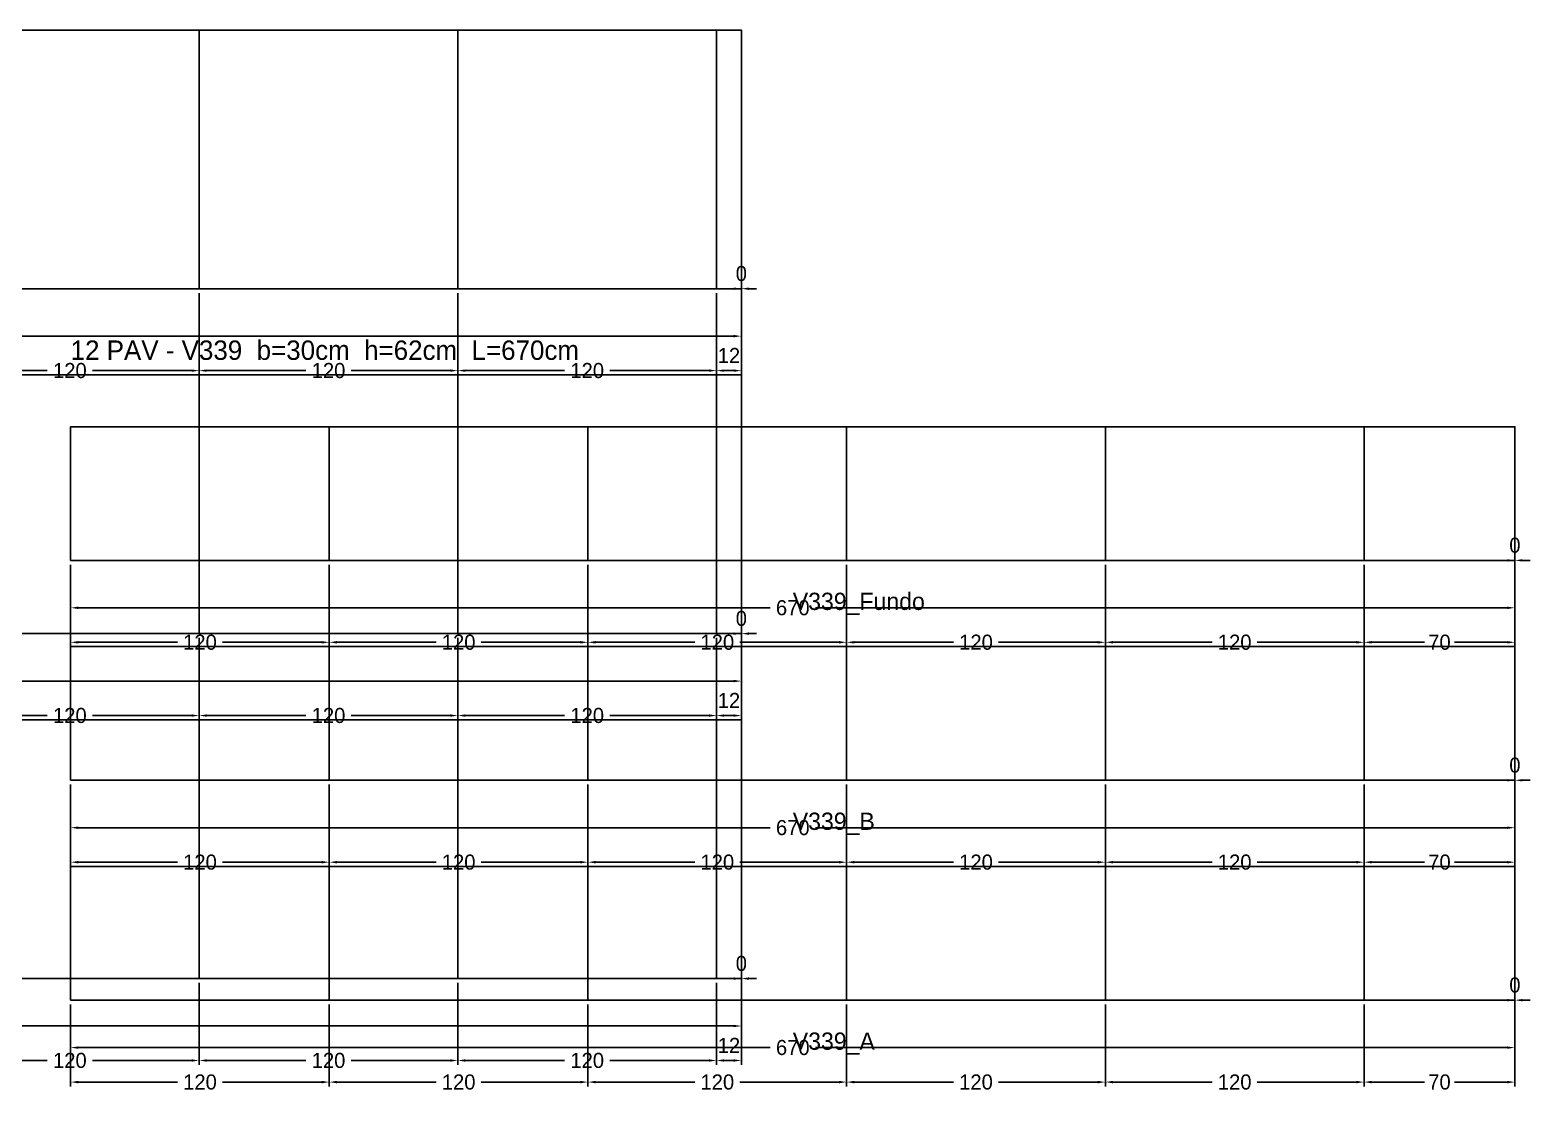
# Model space of a CAD drawing. Header units: metres. Extents: x 180 to 6304, y -11808 to -336.
# Drawn here: x 4991 to 5687, y -7981 to -7488 of the extents above; entities that cross this region are included whole.
import ezdxf

# ---------------------------------------------------------------- set-up
doc = ezdxf.new("R2010")
doc.units = ezdxf.units.M
doc.layers.add('COTA', color=3, linetype='Continuous')
doc.dimstyles.new('COTA_VIG', dxfattribs={"dimtxt": 7, "dimasz": 3.5, "dimexe": 2, "dimexo": 2, "dimgap": 1.5, "dimtad": 1, "dimdec": 1, "dimcen": 2.5, "dimclrd": 3, "dimclre": 3, "dimclrt": 3, "dimazin": 3, "dimtfac": 1, "dimtmove": 0, "dimatfit": 3})

# ---------------------------------------------------------------- blocks, each defined once
blk = doc.blocks.new('_CLOSEDFILLED')
at = {"color": 0, "linetype": 'BYBLOCK'}
blk.add_solid([(-1, 0.16), (0, 0), (-1, -0.16)], dxfattribs=at)
blk = doc.blocks.new('*D475')
at = {"color": 3}
for p, q in [((4349.25, -7930.38), (4349.25, -7952.38)), ((5320.75, -7930.38), (5320.75, -7952.38)), ((4352.75, -7950.38), (4824.5, -7950.38)), ((4845.5, -7950.38), (5317.25, -7950.38))]:
    blk.add_line(p, q, dxfattribs=at)
at = {"layer": 'Defpoints'}
for p in [(4349.25, -7928.38), (5320.75, -7928.38), (4349.25, -7950.38)]:
    blk.add_point(p, dxfattribs=at)
at = {"layer": 'COTA', "color": 3, "xscale": 3.5, "yscale": 3.5, "rotation": 180}
blk.add_blockref('_CLOSEDFILLED', (4349.25, -7950.38), dxfattribs=at)
at = {"layer": 'COTA', "color": 3, "xscale": 3.5, "yscale": 3.5}
blk.add_blockref('_CLOSEDFILLED', (5320.75, -7950.38), dxfattribs=at)
at = {"layer": 'COTA', "color": 3, "insert": (4835, -7950.38), "char_height": 7, "attachment_point": 5}
blk.add_mtext('972', dxfattribs=at)
blk = doc.blocks.new('*D481')
at = {"color": 3}
for p, q in [((4949.25, -7930.38), (4949.25, -7968.38)), ((5069.25, -7930.38), (5069.25, -7968.38)), ((4952.75, -7966.38), (4998.75, -7966.38)), ((5019.75, -7966.38), (5065.75, -7966.38))]:
    blk.add_line(p, q, dxfattribs=at)
at = {"layer": 'Defpoints'}
for p in [(4949.25, -7928.38), (5069.25, -7928.38), (4949.25, -7966.38)]:
    blk.add_point(p, dxfattribs=at)
at = {"layer": 'COTA', "color": 3, "xscale": 3.5, "yscale": 3.5, "rotation": 180}
blk.add_blockref('_CLOSEDFILLED', (4949.25, -7966.38), dxfattribs=at)
at = {"layer": 'COTA', "color": 3, "xscale": 3.5, "yscale": 3.5}
blk.add_blockref('_CLOSEDFILLED', (5069.25, -7966.38), dxfattribs=at)
at = {"layer": 'COTA', "color": 3, "insert": (5009.25, -7966.38), "char_height": 7, "attachment_point": 5}
blk.add_mtext('120', dxfattribs=at)
blk = doc.blocks.new('*D482')
at = {"color": 3}
for p, q in [((5069.25, -7930.38), (5069.25, -7968.38)), ((5189.25, -7930.38), (5189.25, -7968.38)), ((5072.75, -7966.38), (5118.75, -7966.38)), ((5139.75, -7966.38), (5185.75, -7966.38))]:
    blk.add_line(p, q, dxfattribs=at)
at = {"layer": 'Defpoints'}
for p in [(5069.25, -7928.38), (5189.25, -7928.38), (5069.25, -7966.38)]:
    blk.add_point(p, dxfattribs=at)
at = {"layer": 'COTA', "color": 3, "xscale": 3.5, "yscale": 3.5, "rotation": 180}
blk.add_blockref('_CLOSEDFILLED', (5069.25, -7966.38), dxfattribs=at)
at = {"layer": 'COTA', "color": 3, "xscale": 3.5, "yscale": 3.5}
blk.add_blockref('_CLOSEDFILLED', (5189.25, -7966.38), dxfattribs=at)
at = {"layer": 'COTA', "color": 3, "insert": (5129.25, -7966.38), "char_height": 7, "attachment_point": 5}
blk.add_mtext('120', dxfattribs=at)
blk = doc.blocks.new('*D483')
at = {"color": 3}
for p, q in [((5189.25, -7930.38), (5189.25, -7968.38)), ((5309.25, -7930.38), (5309.25, -7968.38)), ((5192.75, -7966.38), (5238.75, -7966.38)), ((5259.75, -7966.38), (5305.75, -7966.38))]:
    blk.add_line(p, q, dxfattribs=at)
at = {"layer": 'Defpoints'}
for p in [(5189.25, -7928.38), (5309.25, -7928.38), (5189.25, -7966.38)]:
    blk.add_point(p, dxfattribs=at)
at = {"layer": 'COTA', "color": 3, "xscale": 3.5, "yscale": 3.5, "rotation": 180}
blk.add_blockref('_CLOSEDFILLED', (5189.25, -7966.38), dxfattribs=at)
at = {"layer": 'COTA', "color": 3, "xscale": 3.5, "yscale": 3.5}
blk.add_blockref('_CLOSEDFILLED', (5309.25, -7966.38), dxfattribs=at)
at = {"layer": 'COTA', "color": 3, "insert": (5249.25, -7966.38), "char_height": 7, "attachment_point": 5}
blk.add_mtext('120', dxfattribs=at)
blk = doc.blocks.new('*D484')
at = {"color": 3}
for p, q in [((5309.25, -7930.38), (5309.25, -7968.38)), ((5320.75, -7930.38), (5320.75, -7968.38)), ((5312.75, -7966.38), (5317.25, -7966.38))]:
    blk.add_line(p, q, dxfattribs=at)
at = {"layer": 'Defpoints'}
for p in [(5309.25, -7928.38), (5320.75, -7928.38), (5309.25, -7966.38)]:
    blk.add_point(p, dxfattribs=at)
at = {"layer": 'COTA', "color": 3, "xscale": 3.5, "yscale": 3.5, "rotation": 180}
blk.add_blockref('_CLOSEDFILLED', (5309.25, -7966.38), dxfattribs=at)
at = {"layer": 'COTA', "color": 3, "xscale": 3.5, "yscale": 3.5}
blk.add_blockref('_CLOSEDFILLED', (5320.75, -7966.38), dxfattribs=at)
at = {"layer": 'COTA', "color": 3, "insert": (5315, -7959.38), "char_height": 7, "attachment_point": 5}
blk.add_mtext('12', dxfattribs=at)
blk = doc.blocks.new('*D486')
at = {"color": 3}
for p, q in [((4349.25, -7770.38), (4349.25, -7792.38)), ((5320.75, -7770.38), (5320.75, -7792.38)), ((4352.75, -7790.38), (4824.5, -7790.38)), ((4845.5, -7790.38), (5317.25, -7790.38))]:
    blk.add_line(p, q, dxfattribs=at)
at = {"layer": 'Defpoints'}
for p in [(4349.25, -7768.38), (5320.75, -7768.38), (4349.25, -7790.38)]:
    blk.add_point(p, dxfattribs=at)
at = {"layer": 'COTA', "color": 3, "xscale": 3.5, "yscale": 3.5, "rotation": 180}
blk.add_blockref('_CLOSEDFILLED', (4349.25, -7790.38), dxfattribs=at)
at = {"layer": 'COTA', "color": 3, "xscale": 3.5, "yscale": 3.5}
blk.add_blockref('_CLOSEDFILLED', (5320.75, -7790.38), dxfattribs=at)
at = {"layer": 'COTA', "color": 3, "insert": (4835, -7790.38), "char_height": 7, "attachment_point": 5}
blk.add_mtext('972', dxfattribs=at)
blk = doc.blocks.new('*D492')
at = {"color": 3}
for p, q in [((4949.25, -7770.38), (4949.25, -7808.38)), ((5069.25, -7770.38), (5069.25, -7808.38)), ((4952.75, -7806.38), (4998.75, -7806.38)), ((5019.75, -7806.38), (5065.75, -7806.38))]:
    blk.add_line(p, q, dxfattribs=at)
at = {"layer": 'Defpoints'}
for p in [(4949.25, -7768.38), (5069.25, -7768.38), (4949.25, -7806.38)]:
    blk.add_point(p, dxfattribs=at)
at = {"layer": 'COTA', "color": 3, "xscale": 3.5, "yscale": 3.5, "rotation": 180}
blk.add_blockref('_CLOSEDFILLED', (4949.25, -7806.38), dxfattribs=at)
at = {"layer": 'COTA', "color": 3, "xscale": 3.5, "yscale": 3.5}
blk.add_blockref('_CLOSEDFILLED', (5069.25, -7806.38), dxfattribs=at)
at = {"layer": 'COTA', "color": 3, "insert": (5009.25, -7806.38), "char_height": 7, "attachment_point": 5}
blk.add_mtext('120', dxfattribs=at)
blk = doc.blocks.new('*D493')
at = {"color": 3}
for p, q in [((5069.25, -7770.38), (5069.25, -7808.38)), ((5189.25, -7770.38), (5189.25, -7808.38)), ((5072.75, -7806.38), (5118.75, -7806.38)), ((5139.75, -7806.38), (5185.75, -7806.38))]:
    blk.add_line(p, q, dxfattribs=at)
at = {"layer": 'Defpoints'}
for p in [(5069.25, -7768.38), (5189.25, -7768.38), (5069.25, -7806.38)]:
    blk.add_point(p, dxfattribs=at)
at = {"layer": 'COTA', "color": 3, "xscale": 3.5, "yscale": 3.5, "rotation": 180}
blk.add_blockref('_CLOSEDFILLED', (5069.25, -7806.38), dxfattribs=at)
at = {"layer": 'COTA', "color": 3, "xscale": 3.5, "yscale": 3.5}
blk.add_blockref('_CLOSEDFILLED', (5189.25, -7806.38), dxfattribs=at)
at = {"layer": 'COTA', "color": 3, "insert": (5129.25, -7806.38), "char_height": 7, "attachment_point": 5}
blk.add_mtext('120', dxfattribs=at)
blk = doc.blocks.new('*D494')
at = {"color": 3}
for p, q in [((5189.25, -7770.38), (5189.25, -7808.38)), ((5309.25, -7770.38), (5309.25, -7808.38)), ((5192.75, -7806.38), (5238.75, -7806.38)), ((5259.75, -7806.38), (5305.75, -7806.38))]:
    blk.add_line(p, q, dxfattribs=at)
at = {"layer": 'Defpoints'}
for p in [(5189.25, -7768.38), (5309.25, -7768.38), (5189.25, -7806.38)]:
    blk.add_point(p, dxfattribs=at)
at = {"layer": 'COTA', "color": 3, "xscale": 3.5, "yscale": 3.5, "rotation": 180}
blk.add_blockref('_CLOSEDFILLED', (5189.25, -7806.38), dxfattribs=at)
at = {"layer": 'COTA', "color": 3, "xscale": 3.5, "yscale": 3.5}
blk.add_blockref('_CLOSEDFILLED', (5309.25, -7806.38), dxfattribs=at)
at = {"layer": 'COTA', "color": 3, "insert": (5249.25, -7806.38), "char_height": 7, "attachment_point": 5}
blk.add_mtext('120', dxfattribs=at)
blk = doc.blocks.new('*D495')
at = {"color": 3}
for p, q in [((5309.25, -7770.38), (5309.25, -7808.38)), ((5320.75, -7770.38), (5320.75, -7808.38)), ((5312.75, -7806.38), (5317.25, -7806.38))]:
    blk.add_line(p, q, dxfattribs=at)
at = {"layer": 'Defpoints'}
for p in [(5309.25, -7768.38), (5320.75, -7768.38), (5309.25, -7806.38)]:
    blk.add_point(p, dxfattribs=at)
at = {"layer": 'COTA', "color": 3, "xscale": 3.5, "yscale": 3.5, "rotation": 180}
blk.add_blockref('_CLOSEDFILLED', (5309.25, -7806.38), dxfattribs=at)
at = {"layer": 'COTA', "color": 3, "xscale": 3.5, "yscale": 3.5}
blk.add_blockref('_CLOSEDFILLED', (5320.75, -7806.38), dxfattribs=at)
at = {"layer": 'COTA', "color": 3, "insert": (5315, -7799.38), "char_height": 7, "attachment_point": 5}
blk.add_mtext('12', dxfattribs=at)
blk = doc.blocks.new('*D497')
at = {"color": 3}
for p, q in [((4349.25, -7610.38), (4349.25, -7632.38)), ((5320.75, -7610.38), (5320.75, -7632.38)), ((4352.75, -7630.38), (4824.5, -7630.38)), ((4845.5, -7630.38), (5317.25, -7630.38))]:
    blk.add_line(p, q, dxfattribs=at)
at = {"layer": 'Defpoints'}
for p in [(4349.25, -7608.38), (5320.75, -7608.38), (4349.25, -7630.38)]:
    blk.add_point(p, dxfattribs=at)
at = {"layer": 'COTA', "color": 3, "xscale": 3.5, "yscale": 3.5, "rotation": 180}
blk.add_blockref('_CLOSEDFILLED', (4349.25, -7630.38), dxfattribs=at)
at = {"layer": 'COTA', "color": 3, "xscale": 3.5, "yscale": 3.5}
blk.add_blockref('_CLOSEDFILLED', (5320.75, -7630.38), dxfattribs=at)
at = {"layer": 'COTA', "color": 3, "insert": (4835, -7630.38), "char_height": 7, "attachment_point": 5}
blk.add_mtext('972', dxfattribs=at)
blk = doc.blocks.new('*D503')
at = {"color": 3}
for p, q in [((4949.25, -7610.38), (4949.25, -7648.38)), ((5069.25, -7610.38), (5069.25, -7648.38)), ((4952.75, -7646.38), (4998.75, -7646.38)), ((5019.75, -7646.38), (5065.75, -7646.38))]:
    blk.add_line(p, q, dxfattribs=at)
at = {"layer": 'Defpoints'}
for p in [(4949.25, -7608.38), (5069.25, -7608.38), (4949.25, -7646.38)]:
    blk.add_point(p, dxfattribs=at)
at = {"layer": 'COTA', "color": 3, "xscale": 3.5, "yscale": 3.5, "rotation": 180}
blk.add_blockref('_CLOSEDFILLED', (4949.25, -7646.38), dxfattribs=at)
at = {"layer": 'COTA', "color": 3, "xscale": 3.5, "yscale": 3.5}
blk.add_blockref('_CLOSEDFILLED', (5069.25, -7646.38), dxfattribs=at)
at = {"layer": 'COTA', "color": 3, "insert": (5009.25, -7646.38), "char_height": 7, "attachment_point": 5}
blk.add_mtext('120', dxfattribs=at)
blk = doc.blocks.new('*D504')
at = {"color": 3}
for p, q in [((5069.25, -7610.38), (5069.25, -7648.38)), ((5189.25, -7610.38), (5189.25, -7648.38)), ((5072.75, -7646.38), (5118.75, -7646.38)), ((5139.75, -7646.38), (5185.75, -7646.38))]:
    blk.add_line(p, q, dxfattribs=at)
at = {"layer": 'Defpoints'}
for p in [(5069.25, -7608.38), (5189.25, -7608.38), (5069.25, -7646.38)]:
    blk.add_point(p, dxfattribs=at)
at = {"layer": 'COTA', "color": 3, "xscale": 3.5, "yscale": 3.5, "rotation": 180}
blk.add_blockref('_CLOSEDFILLED', (5069.25, -7646.38), dxfattribs=at)
at = {"layer": 'COTA', "color": 3, "xscale": 3.5, "yscale": 3.5}
blk.add_blockref('_CLOSEDFILLED', (5189.25, -7646.38), dxfattribs=at)
at = {"layer": 'COTA', "color": 3, "insert": (5129.25, -7646.38), "char_height": 7, "attachment_point": 5}
blk.add_mtext('120', dxfattribs=at)
blk = doc.blocks.new('*D505')
at = {"color": 3}
for p, q in [((5189.25, -7610.38), (5189.25, -7648.38)), ((5309.25, -7610.38), (5309.25, -7648.38)), ((5192.75, -7646.38), (5238.75, -7646.38)), ((5259.75, -7646.38), (5305.75, -7646.38))]:
    blk.add_line(p, q, dxfattribs=at)
at = {"layer": 'Defpoints'}
for p in [(5189.25, -7608.38), (5309.25, -7608.38), (5189.25, -7646.38)]:
    blk.add_point(p, dxfattribs=at)
at = {"layer": 'COTA', "color": 3, "xscale": 3.5, "yscale": 3.5, "rotation": 180}
blk.add_blockref('_CLOSEDFILLED', (5189.25, -7646.38), dxfattribs=at)
at = {"layer": 'COTA', "color": 3, "xscale": 3.5, "yscale": 3.5}
blk.add_blockref('_CLOSEDFILLED', (5309.25, -7646.38), dxfattribs=at)
at = {"layer": 'COTA', "color": 3, "insert": (5249.25, -7646.38), "char_height": 7, "attachment_point": 5}
blk.add_mtext('120', dxfattribs=at)
blk = doc.blocks.new('*D506')
at = {"color": 3}
for p, q in [((5309.25, -7610.38), (5309.25, -7648.38)), ((5320.75, -7610.38), (5320.75, -7648.38)), ((5312.75, -7646.38), (5317.25, -7646.38))]:
    blk.add_line(p, q, dxfattribs=at)
at = {"layer": 'Defpoints'}
for p in [(5309.25, -7608.38), (5320.75, -7608.38), (5309.25, -7646.38)]:
    blk.add_point(p, dxfattribs=at)
at = {"layer": 'COTA', "color": 3, "xscale": 3.5, "yscale": 3.5, "rotation": 180}
blk.add_blockref('_CLOSEDFILLED', (5309.25, -7646.38), dxfattribs=at)
at = {"layer": 'COTA', "color": 3, "xscale": 3.5, "yscale": 3.5}
blk.add_blockref('_CLOSEDFILLED', (5320.75, -7646.38), dxfattribs=at)
at = {"layer": 'COTA', "color": 3, "insert": (5315, -7639.38), "char_height": 7, "attachment_point": 5}
blk.add_mtext('12', dxfattribs=at)
blk = doc.blocks.new('*D676')
at = {"color": 3}
for p, q in [((5009.61, -7940.4), (5009.61, -7962.4)), ((5679.61, -7940.4), (5679.61, -7962.4)), ((5013.11, -7960.4), (5334.11, -7960.4)), ((5355.11, -7960.4), (5676.11, -7960.4))]:
    blk.add_line(p, q, dxfattribs=at)
at = {"layer": 'Defpoints'}
for p in [(5009.61, -7938.4), (5679.61, -7938.4), (5009.61, -7960.4)]:
    blk.add_point(p, dxfattribs=at)
at = {"layer": 'COTA', "color": 3, "xscale": 3.5, "yscale": 3.5, "rotation": 180}
blk.add_blockref('_CLOSEDFILLED', (5009.61, -7960.4), dxfattribs=at)
at = {"layer": 'COTA', "color": 3, "xscale": 3.5, "yscale": 3.5}
blk.add_blockref('_CLOSEDFILLED', (5679.61, -7960.4), dxfattribs=at)
at = {"layer": 'COTA', "color": 3, "insert": (5344.61, -7960.4), "char_height": 7, "attachment_point": 5}
blk.add_mtext('670', dxfattribs=at)
blk = doc.blocks.new('*D677')
at = {"color": 3}
for p, q in [((5009.61, -7940.4), (5009.61, -7978.4)), ((5129.61, -7940.4), (5129.61, -7978.4)), ((5013.11, -7976.4), (5059.11, -7976.4)), ((5080.11, -7976.4), (5126.11, -7976.4))]:
    blk.add_line(p, q, dxfattribs=at)
at = {"layer": 'Defpoints'}
for p in [(5009.61, -7938.4), (5129.61, -7938.4), (5009.61, -7976.4)]:
    blk.add_point(p, dxfattribs=at)
at = {"layer": 'COTA', "color": 3, "xscale": 3.5, "yscale": 3.5, "rotation": 180}
blk.add_blockref('_CLOSEDFILLED', (5009.61, -7976.4), dxfattribs=at)
at = {"layer": 'COTA', "color": 3, "xscale": 3.5, "yscale": 3.5}
blk.add_blockref('_CLOSEDFILLED', (5129.61, -7976.4), dxfattribs=at)
at = {"layer": 'COTA', "color": 3, "insert": (5069.61, -7976.4), "char_height": 7, "attachment_point": 5}
blk.add_mtext('120', dxfattribs=at)
blk = doc.blocks.new('*D678')
at = {"color": 3}
for p, q in [((5129.61, -7940.4), (5129.61, -7978.4)), ((5249.61, -7940.4), (5249.61, -7978.4)), ((5133.11, -7976.4), (5179.11, -7976.4)), ((5200.11, -7976.4), (5246.11, -7976.4))]:
    blk.add_line(p, q, dxfattribs=at)
at = {"layer": 'Defpoints'}
for p in [(5129.61, -7938.4), (5249.61, -7938.4), (5129.61, -7976.4)]:
    blk.add_point(p, dxfattribs=at)
at = {"layer": 'COTA', "color": 3, "xscale": 3.5, "yscale": 3.5, "rotation": 180}
blk.add_blockref('_CLOSEDFILLED', (5129.61, -7976.4), dxfattribs=at)
at = {"layer": 'COTA', "color": 3, "xscale": 3.5, "yscale": 3.5}
blk.add_blockref('_CLOSEDFILLED', (5249.61, -7976.4), dxfattribs=at)
at = {"layer": 'COTA', "color": 3, "insert": (5189.61, -7976.4), "char_height": 7, "attachment_point": 5}
blk.add_mtext('120', dxfattribs=at)
blk = doc.blocks.new('*D679')
at = {"color": 3}
for p, q in [((5249.61, -7940.4), (5249.61, -7978.4)), ((5369.61, -7940.4), (5369.61, -7978.4)), ((5253.11, -7976.4), (5299.11, -7976.4)), ((5320.11, -7976.4), (5366.11, -7976.4))]:
    blk.add_line(p, q, dxfattribs=at)
at = {"layer": 'Defpoints'}
for p in [(5249.61, -7938.4), (5369.61, -7938.4), (5249.61, -7976.4)]:
    blk.add_point(p, dxfattribs=at)
at = {"layer": 'COTA', "color": 3, "xscale": 3.5, "yscale": 3.5, "rotation": 180}
blk.add_blockref('_CLOSEDFILLED', (5249.61, -7976.4), dxfattribs=at)
at = {"layer": 'COTA', "color": 3, "xscale": 3.5, "yscale": 3.5}
blk.add_blockref('_CLOSEDFILLED', (5369.61, -7976.4), dxfattribs=at)
at = {"layer": 'COTA', "color": 3, "insert": (5309.61, -7976.4), "char_height": 7, "attachment_point": 5}
blk.add_mtext('120', dxfattribs=at)
blk = doc.blocks.new('*D680')
at = {"color": 3}
for p, q in [((5369.61, -7940.4), (5369.61, -7978.4)), ((5489.61, -7940.4), (5489.61, -7978.4)), ((5373.11, -7976.4), (5419.11, -7976.4)), ((5440.11, -7976.4), (5486.11, -7976.4))]:
    blk.add_line(p, q, dxfattribs=at)
at = {"layer": 'Defpoints'}
for p in [(5369.61, -7938.4), (5489.61, -7938.4), (5369.61, -7976.4)]:
    blk.add_point(p, dxfattribs=at)
at = {"layer": 'COTA', "color": 3, "xscale": 3.5, "yscale": 3.5, "rotation": 180}
blk.add_blockref('_CLOSEDFILLED', (5369.61, -7976.4), dxfattribs=at)
at = {"layer": 'COTA', "color": 3, "xscale": 3.5, "yscale": 3.5}
blk.add_blockref('_CLOSEDFILLED', (5489.61, -7976.4), dxfattribs=at)
at = {"layer": 'COTA', "color": 3, "insert": (5429.61, -7976.4), "char_height": 7, "attachment_point": 5}
blk.add_mtext('120', dxfattribs=at)
blk = doc.blocks.new('*D681')
at = {"color": 3}
for p, q in [((5489.61, -7940.4), (5489.61, -7978.4)), ((5609.61, -7940.4), (5609.61, -7978.4)), ((5493.11, -7976.4), (5539.11, -7976.4)), ((5560.11, -7976.4), (5606.11, -7976.4))]:
    blk.add_line(p, q, dxfattribs=at)
at = {"layer": 'Defpoints'}
for p in [(5489.61, -7938.4), (5609.61, -7938.4), (5489.61, -7976.4)]:
    blk.add_point(p, dxfattribs=at)
at = {"layer": 'COTA', "color": 3, "xscale": 3.5, "yscale": 3.5, "rotation": 180}
blk.add_blockref('_CLOSEDFILLED', (5489.61, -7976.4), dxfattribs=at)
at = {"layer": 'COTA', "color": 3, "xscale": 3.5, "yscale": 3.5}
blk.add_blockref('_CLOSEDFILLED', (5609.61, -7976.4), dxfattribs=at)
at = {"layer": 'COTA', "color": 3, "insert": (5549.61, -7976.4), "char_height": 7, "attachment_point": 5}
blk.add_mtext('120', dxfattribs=at)
blk = doc.blocks.new('*D682')
at = {"color": 3}
for p, q in [((5609.61, -7940.4), (5609.61, -7978.4)), ((5679.61, -7940.4), (5679.61, -7978.4)), ((5613.11, -7976.4), (5637.61, -7976.4)), ((5651.61, -7976.4), (5676.11, -7976.4))]:
    blk.add_line(p, q, dxfattribs=at)
at = {"layer": 'Defpoints'}
for p in [(5609.61, -7938.4), (5679.61, -7938.4), (5609.61, -7976.4)]:
    blk.add_point(p, dxfattribs=at)
at = {"layer": 'COTA', "color": 3, "xscale": 3.5, "yscale": 3.5, "rotation": 180}
blk.add_blockref('_CLOSEDFILLED', (5609.61, -7976.4), dxfattribs=at)
at = {"layer": 'COTA', "color": 3, "xscale": 3.5, "yscale": 3.5}
blk.add_blockref('_CLOSEDFILLED', (5679.61, -7976.4), dxfattribs=at)
at = {"layer": 'COTA', "color": 3, "insert": (5644.61, -7976.4), "char_height": 7, "attachment_point": 5}
blk.add_mtext('70', dxfattribs=at)
blk = doc.blocks.new('*D684')
at = {"color": 3}
for p, q in [((5009.61, -7838.4), (5009.61, -7860.4)), ((5679.61, -7838.4), (5679.61, -7860.4)), ((5013.11, -7858.4), (5334.11, -7858.4)), ((5355.11, -7858.4), (5676.11, -7858.4))]:
    blk.add_line(p, q, dxfattribs=at)
at = {"layer": 'Defpoints'}
for p in [(5009.61, -7836.4), (5679.61, -7836.4), (5009.61, -7858.4)]:
    blk.add_point(p, dxfattribs=at)
at = {"layer": 'COTA', "color": 3, "xscale": 3.5, "yscale": 3.5, "rotation": 180}
blk.add_blockref('_CLOSEDFILLED', (5009.61, -7858.4), dxfattribs=at)
at = {"layer": 'COTA', "color": 3, "xscale": 3.5, "yscale": 3.5}
blk.add_blockref('_CLOSEDFILLED', (5679.61, -7858.4), dxfattribs=at)
at = {"layer": 'COTA', "color": 3, "insert": (5344.61, -7858.4), "char_height": 7, "attachment_point": 5}
blk.add_mtext('670', dxfattribs=at)
blk = doc.blocks.new('*D685')
at = {"color": 3}
for p, q in [((5009.61, -7838.4), (5009.61, -7876.4)), ((5129.61, -7838.4), (5129.61, -7876.4)), ((5013.11, -7874.4), (5059.11, -7874.4)), ((5080.11, -7874.4), (5126.11, -7874.4))]:
    blk.add_line(p, q, dxfattribs=at)
at = {"layer": 'Defpoints'}
for p in [(5009.61, -7836.4), (5129.61, -7836.4), (5009.61, -7874.4)]:
    blk.add_point(p, dxfattribs=at)
at = {"layer": 'COTA', "color": 3, "xscale": 3.5, "yscale": 3.5, "rotation": 180}
blk.add_blockref('_CLOSEDFILLED', (5009.61, -7874.4), dxfattribs=at)
at = {"layer": 'COTA', "color": 3, "xscale": 3.5, "yscale": 3.5}
blk.add_blockref('_CLOSEDFILLED', (5129.61, -7874.4), dxfattribs=at)
at = {"layer": 'COTA', "color": 3, "insert": (5069.61, -7874.4), "char_height": 7, "attachment_point": 5}
blk.add_mtext('120', dxfattribs=at)
blk = doc.blocks.new('*D686')
at = {"color": 3}
for p, q in [((5129.61, -7838.4), (5129.61, -7876.4)), ((5249.61, -7838.4), (5249.61, -7876.4)), ((5133.11, -7874.4), (5179.11, -7874.4)), ((5200.11, -7874.4), (5246.11, -7874.4))]:
    blk.add_line(p, q, dxfattribs=at)
at = {"layer": 'Defpoints'}
for p in [(5129.61, -7836.4), (5249.61, -7836.4), (5129.61, -7874.4)]:
    blk.add_point(p, dxfattribs=at)
at = {"layer": 'COTA', "color": 3, "xscale": 3.5, "yscale": 3.5, "rotation": 180}
blk.add_blockref('_CLOSEDFILLED', (5129.61, -7874.4), dxfattribs=at)
at = {"layer": 'COTA', "color": 3, "xscale": 3.5, "yscale": 3.5}
blk.add_blockref('_CLOSEDFILLED', (5249.61, -7874.4), dxfattribs=at)
at = {"layer": 'COTA', "color": 3, "insert": (5189.61, -7874.4), "char_height": 7, "attachment_point": 5}
blk.add_mtext('120', dxfattribs=at)
blk = doc.blocks.new('*D687')
at = {"color": 3}
for p, q in [((5249.61, -7838.4), (5249.61, -7876.4)), ((5369.61, -7838.4), (5369.61, -7876.4)), ((5253.11, -7874.4), (5299.11, -7874.4)), ((5320.11, -7874.4), (5366.11, -7874.4))]:
    blk.add_line(p, q, dxfattribs=at)
at = {"layer": 'Defpoints'}
for p in [(5249.61, -7836.4), (5369.61, -7836.4), (5249.61, -7874.4)]:
    blk.add_point(p, dxfattribs=at)
at = {"layer": 'COTA', "color": 3, "xscale": 3.5, "yscale": 3.5, "rotation": 180}
blk.add_blockref('_CLOSEDFILLED', (5249.61, -7874.4), dxfattribs=at)
at = {"layer": 'COTA', "color": 3, "xscale": 3.5, "yscale": 3.5}
blk.add_blockref('_CLOSEDFILLED', (5369.61, -7874.4), dxfattribs=at)
at = {"layer": 'COTA', "color": 3, "insert": (5309.61, -7874.4), "char_height": 7, "attachment_point": 5}
blk.add_mtext('120', dxfattribs=at)
blk = doc.blocks.new('*D688')
at = {"color": 3}
for p, q in [((5369.61, -7838.4), (5369.61, -7876.4)), ((5489.61, -7838.4), (5489.61, -7876.4)), ((5373.11, -7874.4), (5419.11, -7874.4)), ((5440.11, -7874.4), (5486.11, -7874.4))]:
    blk.add_line(p, q, dxfattribs=at)
at = {"layer": 'Defpoints'}
for p in [(5369.61, -7836.4), (5489.61, -7836.4), (5369.61, -7874.4)]:
    blk.add_point(p, dxfattribs=at)
at = {"layer": 'COTA', "color": 3, "xscale": 3.5, "yscale": 3.5, "rotation": 180}
blk.add_blockref('_CLOSEDFILLED', (5369.61, -7874.4), dxfattribs=at)
at = {"layer": 'COTA', "color": 3, "xscale": 3.5, "yscale": 3.5}
blk.add_blockref('_CLOSEDFILLED', (5489.61, -7874.4), dxfattribs=at)
at = {"layer": 'COTA', "color": 3, "insert": (5429.61, -7874.4), "char_height": 7, "attachment_point": 5}
blk.add_mtext('120', dxfattribs=at)
blk = doc.blocks.new('*D689')
at = {"color": 3}
for p, q in [((5489.61, -7838.4), (5489.61, -7876.4)), ((5609.61, -7838.4), (5609.61, -7876.4)), ((5493.11, -7874.4), (5539.11, -7874.4)), ((5560.11, -7874.4), (5606.11, -7874.4))]:
    blk.add_line(p, q, dxfattribs=at)
at = {"layer": 'Defpoints'}
for p in [(5489.61, -7836.4), (5609.61, -7836.4), (5489.61, -7874.4)]:
    blk.add_point(p, dxfattribs=at)
at = {"layer": 'COTA', "color": 3, "xscale": 3.5, "yscale": 3.5, "rotation": 180}
blk.add_blockref('_CLOSEDFILLED', (5489.61, -7874.4), dxfattribs=at)
at = {"layer": 'COTA', "color": 3, "xscale": 3.5, "yscale": 3.5}
blk.add_blockref('_CLOSEDFILLED', (5609.61, -7874.4), dxfattribs=at)
at = {"layer": 'COTA', "color": 3, "insert": (5549.61, -7874.4), "char_height": 7, "attachment_point": 5}
blk.add_mtext('120', dxfattribs=at)
blk = doc.blocks.new('*D690')
at = {"color": 3}
for p, q in [((5609.61, -7838.4), (5609.61, -7876.4)), ((5679.61, -7838.4), (5679.61, -7876.4)), ((5613.11, -7874.4), (5637.61, -7874.4)), ((5651.61, -7874.4), (5676.11, -7874.4))]:
    blk.add_line(p, q, dxfattribs=at)
at = {"layer": 'Defpoints'}
for p in [(5609.61, -7836.4), (5679.61, -7836.4), (5609.61, -7874.4)]:
    blk.add_point(p, dxfattribs=at)
at = {"layer": 'COTA', "color": 3, "xscale": 3.5, "yscale": 3.5, "rotation": 180}
blk.add_blockref('_CLOSEDFILLED', (5609.61, -7874.4), dxfattribs=at)
at = {"layer": 'COTA', "color": 3, "xscale": 3.5, "yscale": 3.5}
blk.add_blockref('_CLOSEDFILLED', (5679.61, -7874.4), dxfattribs=at)
at = {"layer": 'COTA', "color": 3, "insert": (5644.61, -7874.4), "char_height": 7, "attachment_point": 5}
blk.add_mtext('70', dxfattribs=at)
blk = doc.blocks.new('*D692')
at = {"color": 3}
for p, q in [((5009.61, -7736.4), (5009.61, -7758.4)), ((5679.61, -7736.4), (5679.61, -7758.4)), ((5013.11, -7756.4), (5334.11, -7756.4)), ((5355.11, -7756.4), (5676.11, -7756.4))]:
    blk.add_line(p, q, dxfattribs=at)
at = {"layer": 'Defpoints'}
for p in [(5009.61, -7734.4), (5679.61, -7734.4), (5009.61, -7756.4)]:
    blk.add_point(p, dxfattribs=at)
at = {"layer": 'COTA', "color": 3, "xscale": 3.5, "yscale": 3.5, "rotation": 180}
blk.add_blockref('_CLOSEDFILLED', (5009.61, -7756.4), dxfattribs=at)
at = {"layer": 'COTA', "color": 3, "xscale": 3.5, "yscale": 3.5}
blk.add_blockref('_CLOSEDFILLED', (5679.61, -7756.4), dxfattribs=at)
at = {"layer": 'COTA', "color": 3, "insert": (5344.61, -7756.4), "char_height": 7, "attachment_point": 5}
blk.add_mtext('670', dxfattribs=at)
blk = doc.blocks.new('*D693')
at = {"color": 3}
for p, q in [((5009.61, -7736.4), (5009.61, -7774.4)), ((5129.61, -7736.4), (5129.61, -7774.4)), ((5013.11, -7772.4), (5059.11, -7772.4)), ((5080.11, -7772.4), (5126.11, -7772.4))]:
    blk.add_line(p, q, dxfattribs=at)
at = {"layer": 'Defpoints'}
for p in [(5009.61, -7734.4), (5129.61, -7734.4), (5009.61, -7772.4)]:
    blk.add_point(p, dxfattribs=at)
at = {"layer": 'COTA', "color": 3, "xscale": 3.5, "yscale": 3.5, "rotation": 180}
blk.add_blockref('_CLOSEDFILLED', (5009.61, -7772.4), dxfattribs=at)
at = {"layer": 'COTA', "color": 3, "xscale": 3.5, "yscale": 3.5}
blk.add_blockref('_CLOSEDFILLED', (5129.61, -7772.4), dxfattribs=at)
at = {"layer": 'COTA', "color": 3, "insert": (5069.61, -7772.4), "char_height": 7, "attachment_point": 5}
blk.add_mtext('120', dxfattribs=at)
blk = doc.blocks.new('*D694')
at = {"color": 3}
for p, q in [((5129.61, -7736.4), (5129.61, -7774.4)), ((5249.61, -7736.4), (5249.61, -7774.4)), ((5133.11, -7772.4), (5179.11, -7772.4)), ((5200.11, -7772.4), (5246.11, -7772.4))]:
    blk.add_line(p, q, dxfattribs=at)
at = {"layer": 'Defpoints'}
for p in [(5129.61, -7734.4), (5249.61, -7734.4), (5129.61, -7772.4)]:
    blk.add_point(p, dxfattribs=at)
at = {"layer": 'COTA', "color": 3, "xscale": 3.5, "yscale": 3.5, "rotation": 180}
blk.add_blockref('_CLOSEDFILLED', (5129.61, -7772.4), dxfattribs=at)
at = {"layer": 'COTA', "color": 3, "xscale": 3.5, "yscale": 3.5}
blk.add_blockref('_CLOSEDFILLED', (5249.61, -7772.4), dxfattribs=at)
at = {"layer": 'COTA', "color": 3, "insert": (5189.61, -7772.4), "char_height": 7, "attachment_point": 5}
blk.add_mtext('120', dxfattribs=at)
blk = doc.blocks.new('*D695')
at = {"color": 3}
for p, q in [((5249.61, -7736.4), (5249.61, -7774.4)), ((5369.61, -7736.4), (5369.61, -7774.4)), ((5253.11, -7772.4), (5299.11, -7772.4)), ((5320.11, -7772.4), (5366.11, -7772.4))]:
    blk.add_line(p, q, dxfattribs=at)
at = {"layer": 'Defpoints'}
for p in [(5249.61, -7734.4), (5369.61, -7734.4), (5249.61, -7772.4)]:
    blk.add_point(p, dxfattribs=at)
at = {"layer": 'COTA', "color": 3, "xscale": 3.5, "yscale": 3.5, "rotation": 180}
blk.add_blockref('_CLOSEDFILLED', (5249.61, -7772.4), dxfattribs=at)
at = {"layer": 'COTA', "color": 3, "xscale": 3.5, "yscale": 3.5}
blk.add_blockref('_CLOSEDFILLED', (5369.61, -7772.4), dxfattribs=at)
at = {"layer": 'COTA', "color": 3, "insert": (5309.61, -7772.4), "char_height": 7, "attachment_point": 5}
blk.add_mtext('120', dxfattribs=at)
blk = doc.blocks.new('*D696')
at = {"color": 3}
for p, q in [((5369.61, -7736.4), (5369.61, -7774.4)), ((5489.61, -7736.4), (5489.61, -7774.4)), ((5373.11, -7772.4), (5419.11, -7772.4)), ((5440.11, -7772.4), (5486.11, -7772.4))]:
    blk.add_line(p, q, dxfattribs=at)
at = {"layer": 'Defpoints'}
for p in [(5369.61, -7734.4), (5489.61, -7734.4), (5369.61, -7772.4)]:
    blk.add_point(p, dxfattribs=at)
at = {"layer": 'COTA', "color": 3, "xscale": 3.5, "yscale": 3.5, "rotation": 180}
blk.add_blockref('_CLOSEDFILLED', (5369.61, -7772.4), dxfattribs=at)
at = {"layer": 'COTA', "color": 3, "xscale": 3.5, "yscale": 3.5}
blk.add_blockref('_CLOSEDFILLED', (5489.61, -7772.4), dxfattribs=at)
at = {"layer": 'COTA', "color": 3, "insert": (5429.61, -7772.4), "char_height": 7, "attachment_point": 5}
blk.add_mtext('120', dxfattribs=at)
blk = doc.blocks.new('*D697')
at = {"color": 3}
for p, q in [((5489.61, -7736.4), (5489.61, -7774.4)), ((5609.61, -7736.4), (5609.61, -7774.4)), ((5493.11, -7772.4), (5539.11, -7772.4)), ((5560.11, -7772.4), (5606.11, -7772.4))]:
    blk.add_line(p, q, dxfattribs=at)
at = {"layer": 'Defpoints'}
for p in [(5489.61, -7734.4), (5609.61, -7734.4), (5489.61, -7772.4)]:
    blk.add_point(p, dxfattribs=at)
at = {"layer": 'COTA', "color": 3, "xscale": 3.5, "yscale": 3.5, "rotation": 180}
blk.add_blockref('_CLOSEDFILLED', (5489.61, -7772.4), dxfattribs=at)
at = {"layer": 'COTA', "color": 3, "xscale": 3.5, "yscale": 3.5}
blk.add_blockref('_CLOSEDFILLED', (5609.61, -7772.4), dxfattribs=at)
at = {"layer": 'COTA', "color": 3, "insert": (5549.61, -7772.4), "char_height": 7, "attachment_point": 5}
blk.add_mtext('120', dxfattribs=at)
blk = doc.blocks.new('*D698')
at = {"color": 3}
for p, q in [((5609.61, -7736.4), (5609.61, -7774.4)), ((5679.61, -7736.4), (5679.61, -7774.4)), ((5613.11, -7772.4), (5637.61, -7772.4)), ((5651.61, -7772.4), (5676.11, -7772.4))]:
    blk.add_line(p, q, dxfattribs=at)
at = {"layer": 'Defpoints'}
for p in [(5609.61, -7734.4), (5679.61, -7734.4), (5609.61, -7772.4)]:
    blk.add_point(p, dxfattribs=at)
at = {"layer": 'COTA', "color": 3, "xscale": 3.5, "yscale": 3.5, "rotation": 180}
blk.add_blockref('_CLOSEDFILLED', (5609.61, -7772.4), dxfattribs=at)
at = {"layer": 'COTA', "color": 3, "xscale": 3.5, "yscale": 3.5}
blk.add_blockref('_CLOSEDFILLED', (5679.61, -7772.4), dxfattribs=at)
at = {"layer": 'COTA', "color": 3, "insert": (5644.61, -7772.4), "char_height": 7, "attachment_point": 5}
blk.add_mtext('70', dxfattribs=at)

msp = doc.modelspace()

# ---------------------------------------------------------------- linework, layer by layer
at = {"layer": 'Paineis'}
for points in [[(4949.25, -7608.38), (5069.25, -7608.38), (5069.25, -7488.38), (4949.25, -7488.38)], [(5069.25, -7608.38), (5189.25, -7608.38), (5189.25, -7488.38), (5069.25, -7488.38)], [(5189.25, -7608.38), (5309.25, -7608.38), (5309.25, -7488.38), (5189.25, -7488.38)], [(5309.25, -7608.38), (5320.75, -7608.38), (5320.75, -7488.38), (5309.25, -7488.38)], [(4949.25, -7768.38), (5069.25, -7768.38), (5069.25, -7648.38), (4949.25, -7648.38)], [(5069.25, -7768.38), (5189.25, -7768.38), (5189.25, -7648.38), (5069.25, -7648.38)], [(5189.25, -7768.38), (5309.25, -7768.38), (5309.25, -7648.38), (5189.25, -7648.38)], [(5309.25, -7768.38), (5320.75, -7768.38), (5320.75, -7648.38), (5309.25, -7648.38)], [(5009.61, -7734.4), (5129.61, -7734.4), (5129.61, -7672.4), (5009.61, -7672.4)], [(5129.61, -7734.4), (5249.61, -7734.4), (5249.61, -7672.4), (5129.61, -7672.4)], [(5249.61, -7734.4), (5369.61, -7734.4), (5369.61, -7672.4), (5249.61, -7672.4)], [(5369.61, -7734.4), (5489.61, -7734.4), (5489.61, -7672.4), (5369.61, -7672.4)], [(5489.61, -7734.4), (5609.61, -7734.4), (5609.61, -7672.4), (5489.61, -7672.4)], [(5609.61, -7734.4), (5679.61, -7734.4), (5679.61, -7672.4), (5609.61, -7672.4)], [(5009.61, -7836.4), (5129.61, -7836.4), (5129.61, -7774.4), (5009.61, -7774.4)], [(5129.61, -7836.4), (5249.61, -7836.4), (5249.61, -7774.4), (5129.61, -7774.4)], [(5249.61, -7836.4), (5369.61, -7836.4), (5369.61, -7774.4), (5249.61, -7774.4)], [(5369.61, -7836.4), (5489.61, -7836.4), (5489.61, -7774.4), (5369.61, -7774.4)], [(5489.61, -7836.4), (5609.61, -7836.4), (5609.61, -7774.4), (5489.61, -7774.4)], [(5609.61, -7836.4), (5679.61, -7836.4), (5679.61, -7774.4), (5609.61, -7774.4)], [(4949.25, -7928.38), (5069.25, -7928.38), (5069.25, -7808.38), (4949.25, -7808.38)], [(5069.25, -7928.38), (5189.25, -7928.38), (5189.25, -7808.38), (5069.25, -7808.38)], [(5189.25, -7928.38), (5309.25, -7928.38), (5309.25, -7808.38), (5189.25, -7808.38)], [(5309.25, -7928.38), (5320.75, -7928.38), (5320.75, -7808.38), (5309.25, -7808.38)], [(5009.61, -7938.4), (5129.61, -7938.4), (5129.61, -7876.4), (5009.61, -7876.4)], [(5129.61, -7938.4), (5249.61, -7938.4), (5249.61, -7876.4), (5129.61, -7876.4)], [(5249.61, -7938.4), (5369.61, -7938.4), (5369.61, -7876.4), (5249.61, -7876.4)], [(5369.61, -7938.4), (5489.61, -7938.4), (5489.61, -7876.4), (5369.61, -7876.4)], [(5489.61, -7938.4), (5609.61, -7938.4), (5609.61, -7876.4), (5489.61, -7876.4)], [(5609.61, -7938.4), (5679.61, -7938.4), (5679.61, -7876.4), (5609.61, -7876.4)]]:
    msp.add_lwpolyline(points, close=True, dxfattribs=at)

# ---------------------------------------------------------------- texts
at = {"layer": 'NOMENCLATURA', "insert": (5009.61, -7632.4), "char_height": 9, "attachment_point": 1}
msp.add_mtext('12 PAV - V339  b=30cm  h=62cm  L=670cm', dxfattribs=at)
at = {"layer": 'Texto Secao', "char_height": 8, "attachment_point": 1}
for s, insert in [('V339_Fundo', (5344.61, -7749.4)), ('V339_B', (5344.61, -7851.4)), ('V339_A', (5344.61, -7953.4))]:
    msp.add_mtext(s, dxfattribs=dict(at, insert=insert))

# ---------------------------------------------------------------- dimensions: what is measured, and where the dimension line sits
at = {"layer": 'COTA'}
for base, p1, p2 in [((5320.75, -7608.38), (5320.75, -7608.38), (5320.75, -7488.38)), ((5320.75, -7768.38), (5320.75, -7768.38), (5320.75, -7648.38)), ((5679.61, -7734.4), (5679.61, -7734.4), (5679.61, -7672.4)), ((5679.61, -7836.4), (5679.61, -7836.4), (5679.61, -7774.4)), ((5320.75, -7928.38), (5320.75, -7928.38), (5320.75, -7808.38)), ((5679.61, -7938.4), (5679.61, -7938.4), (5679.61, -7876.4))]:
    msp.add_linear_dim(base=base, p1=p1, p2=p2, dimstyle='COTA_VIG', dxfattribs=at).render()
for base, p1, p2, picture, middle in [((4349.25, -7630.38), (4349.25, -7608.38), (5320.75, -7608.38), '*D497', (4835, -7630.38)), ((4949.25, -7646.38), (4949.25, -7608.38), (5069.25, -7608.38), '*D503', (5009.25, -7646.38)), ((5069.25, -7646.38), (5069.25, -7608.38), (5189.25, -7608.38), '*D504', (5129.25, -7646.38)), ((5189.25, -7646.38), (5189.25, -7608.38), (5309.25, -7608.38), '*D505', (5249.25, -7646.38)), ((5309.25, -7646.38), (5309.25, -7608.38), (5320.75, -7608.38), '*D506', (5315, -7639.38)), ((5009.61, -7756.4), (5009.61, -7734.4), (5679.61, -7734.4), '*D692', (5344.61, -7756.4)), ((5009.61, -7772.4), (5009.61, -7734.4), (5129.61, -7734.4), '*D693', (5069.61, -7772.4)), ((5129.61, -7772.4), (5129.61, -7734.4), (5249.61, -7734.4), '*D694', (5189.61, -7772.4)), ((5249.61, -7772.4), (5249.61, -7734.4), (5369.61, -7734.4), '*D695', (5309.61, -7772.4)), ((5369.61, -7772.4), (5369.61, -7734.4), (5489.61, -7734.4), '*D696', (5429.61, -7772.4)), ((5489.61, -7772.4), (5489.61, -7734.4), (5609.61, -7734.4), '*D697', (5549.61, -7772.4)), ((5609.61, -7772.4), (5609.61, -7734.4), (5679.61, -7734.4), '*D698', (5644.61, -7772.4)), ((4349.25, -7790.38), (4349.25, -7768.38), (5320.75, -7768.38), '*D486', (4835, -7790.38)), ((4949.25, -7806.38), (4949.25, -7768.38), (5069.25, -7768.38), '*D492', (5009.25, -7806.38)), ((5069.25, -7806.38), (5069.25, -7768.38), (5189.25, -7768.38), '*D493', (5129.25, -7806.38)), ((5189.25, -7806.38), (5189.25, -7768.38), (5309.25, -7768.38), '*D494', (5249.25, -7806.38)), ((5309.25, -7806.38), (5309.25, -7768.38), (5320.75, -7768.38), '*D495', (5315, -7799.38)), ((5009.61, -7858.4), (5009.61, -7836.4), (5679.61, -7836.4), '*D684', (5344.61, -7858.4)), ((5009.61, -7874.4), (5009.61, -7836.4), (5129.61, -7836.4), '*D685', (5069.61, -7874.4)), ((5129.61, -7874.4), (5129.61, -7836.4), (5249.61, -7836.4), '*D686', (5189.61, -7874.4)), ((5249.61, -7874.4), (5249.61, -7836.4), (5369.61, -7836.4), '*D687', (5309.61, -7874.4)), ((5369.61, -7874.4), (5369.61, -7836.4), (5489.61, -7836.4), '*D688', (5429.61, -7874.4)), ((5489.61, -7874.4), (5489.61, -7836.4), (5609.61, -7836.4), '*D689', (5549.61, -7874.4)), ((5609.61, -7874.4), (5609.61, -7836.4), (5679.61, -7836.4), '*D690', (5644.61, -7874.4)), ((4349.25, -7950.38), (4349.25, -7928.38), (5320.75, -7928.38), '*D475', (4835, -7950.38)), ((4949.25, -7966.38), (4949.25, -7928.38), (5069.25, -7928.38), '*D481', (5009.25, -7966.38)), ((5069.25, -7966.38), (5069.25, -7928.38), (5189.25, -7928.38), '*D482', (5129.25, -7966.38)), ((5189.25, -7966.38), (5189.25, -7928.38), (5309.25, -7928.38), '*D483', (5249.25, -7966.38)), ((5309.25, -7966.38), (5309.25, -7928.38), (5320.75, -7928.38), '*D484', (5315, -7959.38)), ((5009.61, -7960.4), (5009.61, -7938.4), (5679.61, -7938.4), '*D676', (5344.61, -7960.4)), ((5009.61, -7976.4), (5009.61, -7938.4), (5129.61, -7938.4), '*D677', (5069.61, -7976.4)), ((5129.61, -7976.4), (5129.61, -7938.4), (5249.61, -7938.4), '*D678', (5189.61, -7976.4)), ((5249.61, -7976.4), (5249.61, -7938.4), (5369.61, -7938.4), '*D679', (5309.61, -7976.4)), ((5369.61, -7976.4), (5369.61, -7938.4), (5489.61, -7938.4), '*D680', (5429.61, -7976.4)), ((5489.61, -7976.4), (5489.61, -7938.4), (5609.61, -7938.4), '*D681', (5549.61, -7976.4)), ((5609.61, -7976.4), (5609.61, -7938.4), (5679.61, -7938.4), '*D682', (5644.61, -7976.4))]:
    dim = msp.add_linear_dim(base=base, p1=p1, p2=p2, dimstyle='COTA_VIG', dxfattribs=at)
    dim.commit()
    dim.dimension.update_dxf_attribs({"geometry": picture, "text_midpoint": middle})

doc.saveas('drawing.dxf')
